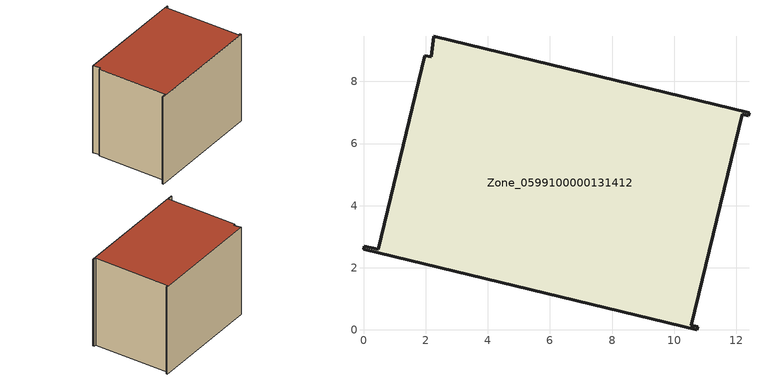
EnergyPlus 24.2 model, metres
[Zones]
Zone_0599100000131412
 floor ground (C_G): 12.2,6.94 10.55,0.15 10.76,0.11 10.73,0 0,2.6 0.03,2.7 0.47,2.6 1.97,8.82 2.19,8.79 2.26,9.46 12.41,7 12.39,6.9 z0
 wall outside (C_F): 0.03,2.7 0,2.6 10.73,0 10.76,0.11 10.55,0.15 12.2,6.94 12.39,6.9 12.41,7 2.26,9.46 2.19,8.79 1.97,8.82 0.47,2.6 0.03,2.7 z0:8.36
 roof outside (C_R): 2.26,9.46 2.19,8.79 1.97,8.82 0.47,2.6 0.03,2.7 0,2.6 10.73,0 10.76,0.11 10.55,0.15 12.2,6.94 12.39,6.9 12.41,7 z8.36
[BUILDING]
Pand.0599100000131412: North Axis=0; Terrain=City; Loads Convergence Tolerance Value=0.04; Temperature Convergence Tolerance Value=0.4; Solar Distribution=FullExterior; Maximum Number of Warmup Days=25; Minimum Number of Warmup Days=1
[Site:Location]
Rotterdam.The.Hague.AP_ZH_NLD Design_Conditions: Latitude=51.96; Longitude=4.45; Time Zone=1; Elevation=-4.5
[SITE:GROUNDTEMPERATURE:BUILDINGSURFACE]
18, 18, 18, 18, 18, 18, 18, 18, 18, 18, 18, 18
[MATERIAL] Thermal Absorptance=0.9; Solar Absorptance=0.7; Visible Absorptance=0.7
Name | Roughness | Thickness | Conductivity | Density | Specific Heat
G.TI.1992-2005 | MediumSmooth | 0.15 | 0.06 | 540 | 1210
F.TI.1992-2005 | Rough | 0.3 | 0.12 | 1920 | 840
R.TI.1992-2005 | MediumRough | 0.2 | 0.08 | 1500 | 1000
[CONSTRUCTION]
C_G: G.TI.1992-2005
C_F: F.TI.1992-2005
C_R: R.TI.1992-2005
[ZONE]
Zone_0599100000131412: Type=1; Multiplier=1; Ceiling Height=Autocalculate; Volume=Autocalculate; Floor Area=autocalculate; Part of Total Floor Area=Yes
[ZONEINFILTRATION:DESIGNFLOWRATE]
Infil_Zone_0599100000131412: Zone or ZoneList or Space or SpaceList=Zone_0599100000131412; Schedule=AlwaysOn; Design Flow Rate Calculation Method=Flow/Area; Flow Rate per Floor Area=0.0015; Constant Term Coefficient=1; Temperature Term Coefficient=0; Velocity Term Coefficient=0; Velocity Squared Term Coefficient=0
[HVACTEMPLATE:ZONE:IDEALLOADSAIRSYSTEM]
Zone_0599100000131412: Maximum Heating Supply Air Temperature=50; Minimum Cooling Supply Air Temperature=13; Maximum Heating Supply Air Humidity Ratio=0.0156; Minimum Cooling Supply Air Humidity Ratio=0.0077; Heating Limit=NoLimit; Cooling Limit=NoLimit; Dehumidification Control Type=ConstantSensibleHeatRatio; Cooling Sensible Heat Ratio=0.7; Dehumidification Setpoint=60; Humidification Control Type=None; Humidification Setpoint=30; Outdoor Air Method=None; Outdoor Air Flow Rate per Person=0.00944; Outdoor Air Flow Rate per Zone Floor Area=0; Outdoor Air Flow Rate per Zone=0; Demand Controlled Ventilation Type=None; Outdoor Air Economizer Type=NoEconomizer; Heat Recovery Type=None; Sensible Heat Recovery Effectiveness=0.7; Latent Heat Recovery Effectiveness=0.65
[ZONECONTROL:THERMOSTAT]
ThermostatControl_Zone_0599100000131412: Zone or ZoneList=Zone_0599100000131412; Control Type Schedule=DualSetpointControlType; Control 1=Thermostat_Zone_0599100000131412; Temperature Difference Between Cutout And Setpoint=0
[THERMOSTATSETPOINT:DUALSETPOINT]
Thermostat_Zone_0599100000131412: Heating Setpoint Temperature Schedule=HeatingSetpoint_Zone_0599100000131412; Cooling Setpoint Temperature Schedule=CoolingSetpoint_Zone_0599100000131412
[SCHEDULE:COMPACT]
HeatingSetpoint_Zone_0599100000131412: Through: 12/31, For: AllDays, Until: 24:00, 21
CoolingSetpoint_Zone_0599100000131412: Through: 12/31, For: AllDays, Until: 24:00, 24
DualSetpointControlType: Through: 12/31, For: AllDays, Until: 24:00, 4
AlwaysOn: Through: 12/31, For: AllDays, Until: 24:00, 1
